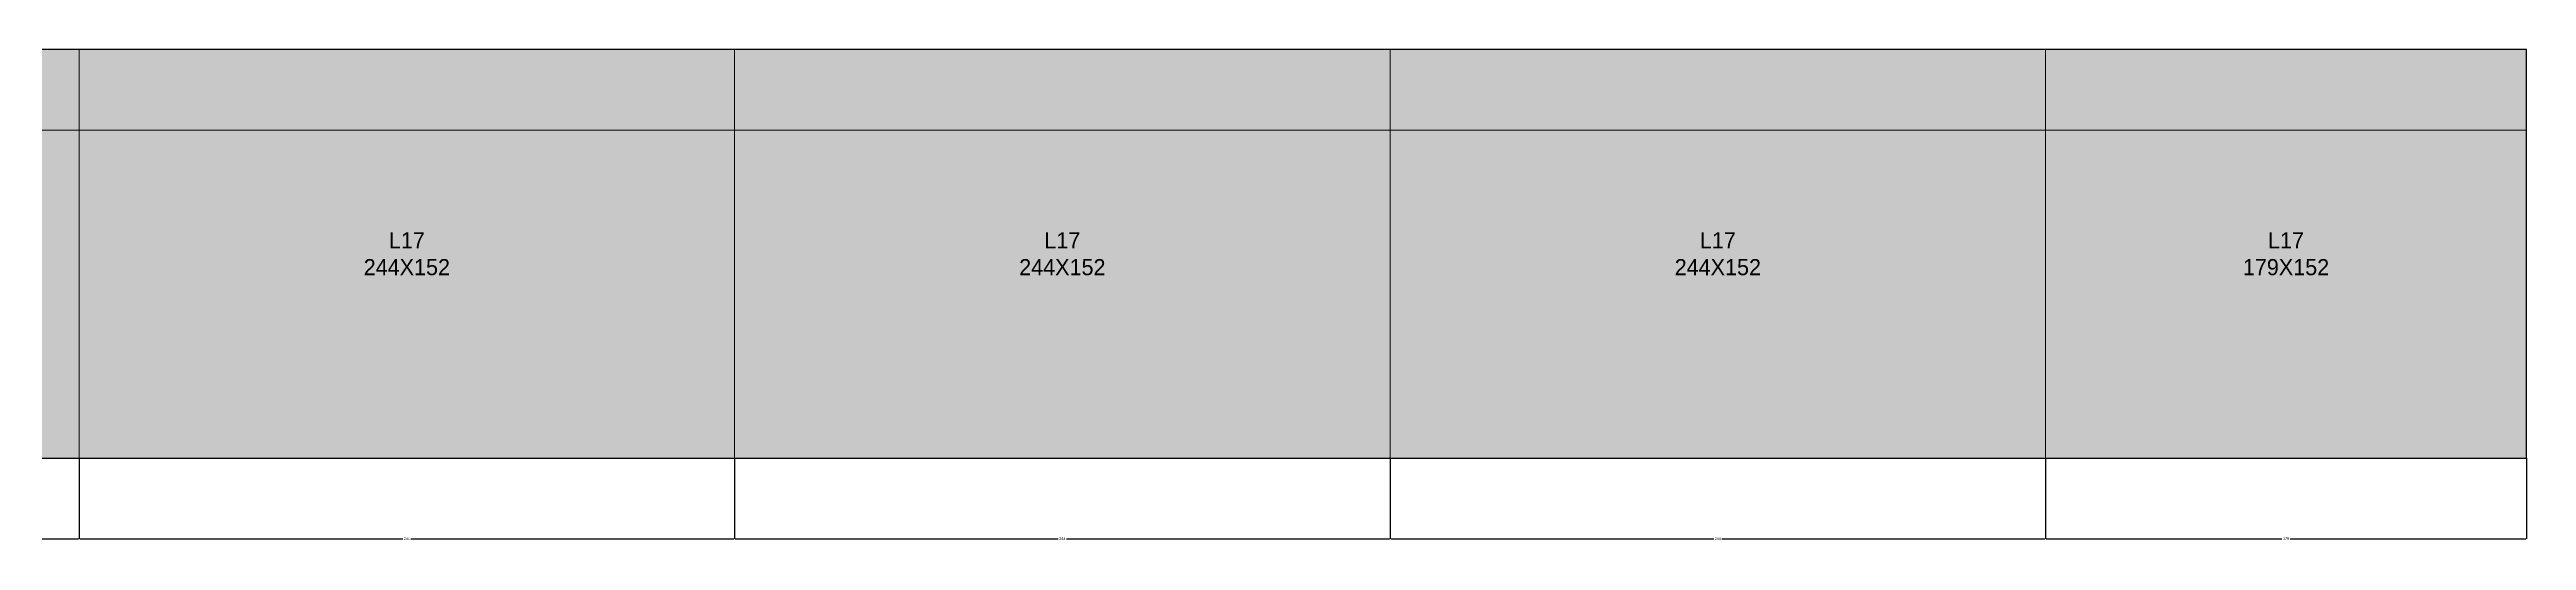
# Model space of a CAD drawing. Extents: x 0 to 1887, y -31 to 558.
# Drawn here: x 965 to 1887, y -31 to 152 of the extents above; entities that cross this region are included whole.
import ezdxf

# ---------------------------------------------------------------- set-up
doc = ezdxf.new("R2010")
doc.units = 0
for name, color, linetype in [('3', 3, 'Continuous'), ('AUX00', 7, 'Continuous'), ('Hachura', 251, 'Continuous'), ('Painéis', 200, 'Continuous')]:
    doc.layers.add(name, color=color, linetype=linetype)
doc.dimstyles.get("Standard").update_dxf_attribs({"dimtxt": 2.5, "dimasz": 2.5, "dimexe": 1.25, "dimexo": 0.625, "dimtad": 1, "dimcen": 2.5, "dimazin": 3, "dimtfac": 1, "dimtmove": 0, "dimatfit": 3})

# ---------------------------------------------------------------- blocks, each defined once
blk = doc.blocks.new('_CLOSEDFILLED')
at = {"color": 0, "linetype": 'BYBLOCK'}
blk.add_solid([(-1, 0.2), (0, 0), (-1, -0.2)], dxfattribs=at)
blk = doc.blocks.new('*D84')
for p, q in [((732, 0), (732, -30)), ((976, 0), (976, -30)), ((732.25, -30), (852.5, -30)), ((855.5, -30), (975.75, -30))]:
    blk.add_line(p, q)
at = {"layer": 'Defpoints'}
for p in [(732, 0), (976, 0), (732, -30)]:
    blk.add_point(p, dxfattribs=at)
at = {"layer": 'Painéis', "xscale": 0.25, "yscale": 0.25, "rotation": 180}
blk.add_blockref('_CLOSEDFILLED', (732, -30), dxfattribs=at)
at = {"layer": 'Painéis', "xscale": 0.25, "yscale": 0.25}
blk.add_blockref('_CLOSEDFILLED', (976, -30), dxfattribs=at)
at = {"layer": 'Painéis', "insert": (854, -30), "char_height": 1, "attachment_point": 5}
blk.add_mtext('244', dxfattribs=at)
blk = doc.blocks.new('*D85')
for p, q in [((976, 0), (976, -30)), ((1220, 0), (1220, -30)), ((976.25, -30), (1096.5, -30)), ((1099.5, -30), (1219.75, -30))]:
    blk.add_line(p, q)
at = {"layer": 'Defpoints'}
for p in [(976, 0), (1220, 0), (976, -30)]:
    blk.add_point(p, dxfattribs=at)
at = {"layer": 'Painéis', "xscale": 0.25, "yscale": 0.25, "rotation": 180}
blk.add_blockref('_CLOSEDFILLED', (976, -30), dxfattribs=at)
at = {"layer": 'Painéis', "xscale": 0.25, "yscale": 0.25}
blk.add_blockref('_CLOSEDFILLED', (1220, -30), dxfattribs=at)
at = {"layer": 'Painéis', "insert": (1098, -30), "char_height": 1, "attachment_point": 5}
blk.add_mtext('244', dxfattribs=at)
blk = doc.blocks.new('*D86')
for p, q in [((1220, 0), (1220, -30)), ((1464, 0), (1464, -30)), ((1220.25, -30), (1340.5, -30)), ((1343.5, -30), (1463.75, -30))]:
    blk.add_line(p, q)
at = {"layer": 'Defpoints'}
for p in [(1220, 0), (1464, 0), (1220, -30)]:
    blk.add_point(p, dxfattribs=at)
at = {"layer": 'Painéis', "xscale": 0.25, "yscale": 0.25, "rotation": 180}
blk.add_blockref('_CLOSEDFILLED', (1220, -30), dxfattribs=at)
at = {"layer": 'Painéis', "xscale": 0.25, "yscale": 0.25}
blk.add_blockref('_CLOSEDFILLED', (1464, -30), dxfattribs=at)
at = {"layer": 'Painéis', "insert": (1342, -30), "char_height": 1, "attachment_point": 5}
blk.add_mtext('244', dxfattribs=at)
blk = doc.blocks.new('*D87')
for p, q in [((1464, 0), (1464, -30)), ((1708, 0), (1708, -30)), ((1464.25, -30), (1584.5, -30)), ((1587.5, -30), (1707.75, -30))]:
    blk.add_line(p, q)
at = {"layer": 'Defpoints'}
for p in [(1464, 0), (1708, 0), (1464, -30)]:
    blk.add_point(p, dxfattribs=at)
at = {"layer": 'Painéis', "xscale": 0.25, "yscale": 0.25, "rotation": 180}
blk.add_blockref('_CLOSEDFILLED', (1464, -30), dxfattribs=at)
at = {"layer": 'Painéis', "xscale": 0.25, "yscale": 0.25}
blk.add_blockref('_CLOSEDFILLED', (1708, -30), dxfattribs=at)
at = {"layer": 'Painéis', "insert": (1586, -30), "char_height": 1, "attachment_point": 5}
blk.add_mtext('244', dxfattribs=at)
blk = doc.blocks.new('*D88')
for p, q in [((1708, 0), (1708, -30)), ((1887, 0), (1887, -30)), ((1708.25, -30), (1796, -30)), ((1799, -30), (1886.75, -30))]:
    blk.add_line(p, q)
at = {"layer": 'Defpoints'}
for p in [(1708, 0), (1887, 0), (1708, -30)]:
    blk.add_point(p, dxfattribs=at)
at = {"layer": 'Painéis', "xscale": 0.25, "yscale": 0.25, "rotation": 180}
blk.add_blockref('_CLOSEDFILLED', (1708, -30), dxfattribs=at)
at = {"layer": 'Painéis', "xscale": 0.25, "yscale": 0.25}
blk.add_blockref('_CLOSEDFILLED', (1887, -30), dxfattribs=at)
at = {"layer": 'Painéis', "insert": (1797.5, -30), "char_height": 1, "attachment_point": 5}
blk.add_mtext('179', dxfattribs=at)

msp = doc.modelspace()

# ---------------------------------------------------------------- hatches: boundary and pattern name
at = {"layer": 'Hachura'}
h = msp.add_hatch(color=7, dxfattribs=at)
h.dxf.hatch_style = 1
h.paths.add_polyline_path([(0, 0), (1887, 0), (1887, 152), (0, 152), (0, 0)])

# ---------------------------------------------------------------- linework, layer by layer
at = {"layer": '3', "lineweight": 25}
msp.add_lwpolyline([(0, 0), (1887, 0), (1887, 152), (0, 152), (0, 0)], close=True, dxfattribs=at)
at = {"layer": 'Painéis', "lineweight": 18}
for p, q in [((976, 0), (976, 152)), ((1220, 0), (1220, 152)), ((1464, 0), (1464, 152)), ((1708, 0), (1708, 152)), ((0, 122), (1887, 122))]:
    msp.add_line(p, q, dxfattribs=at)

# ---------------------------------------------------------------- texts
at = {"layer": 'AUX00', "char_height": 6, "attachment_point": 5}
for s, insert in [('L17\\P244X152', (1098, 76)), ('L17\\P244X152', (1342, 76)), ('L17\\P244X152', (1586, 76)), ('L17\\P179X152', (1797.5, 76))]:
    msp.add_mtext(s, dxfattribs=dict(at, insert=insert))

# ---------------------------------------------------------------- dimensions: what is measured, and where the dimension line sits
at = {"layer": 'Painéis'}
for base, p1, p2, picture, middle in [((732, -30), (732, 0), (976, 0), '*D84', (854, -30)), ((976, -30), (976, 0), (1220, 0), '*D85', (1098, -30)), ((1220, -30), (1220, 0), (1464, 0), '*D86', (1342, -30)), ((1464, -30), (1464, 0), (1708, 0), '*D87', (1586, -30)), ((1708, -30), (1708, 0), (1887, 0), '*D88', (1797.5, -30))]:
    dim = msp.add_linear_dim(base=base, p1=p1, p2=p2, dimstyle='Standard', dxfattribs=at)
    dim.commit()
    dim.dimension.update_dxf_attribs({"geometry": picture, "text_midpoint": middle})

doc.saveas('drawing.dxf')
